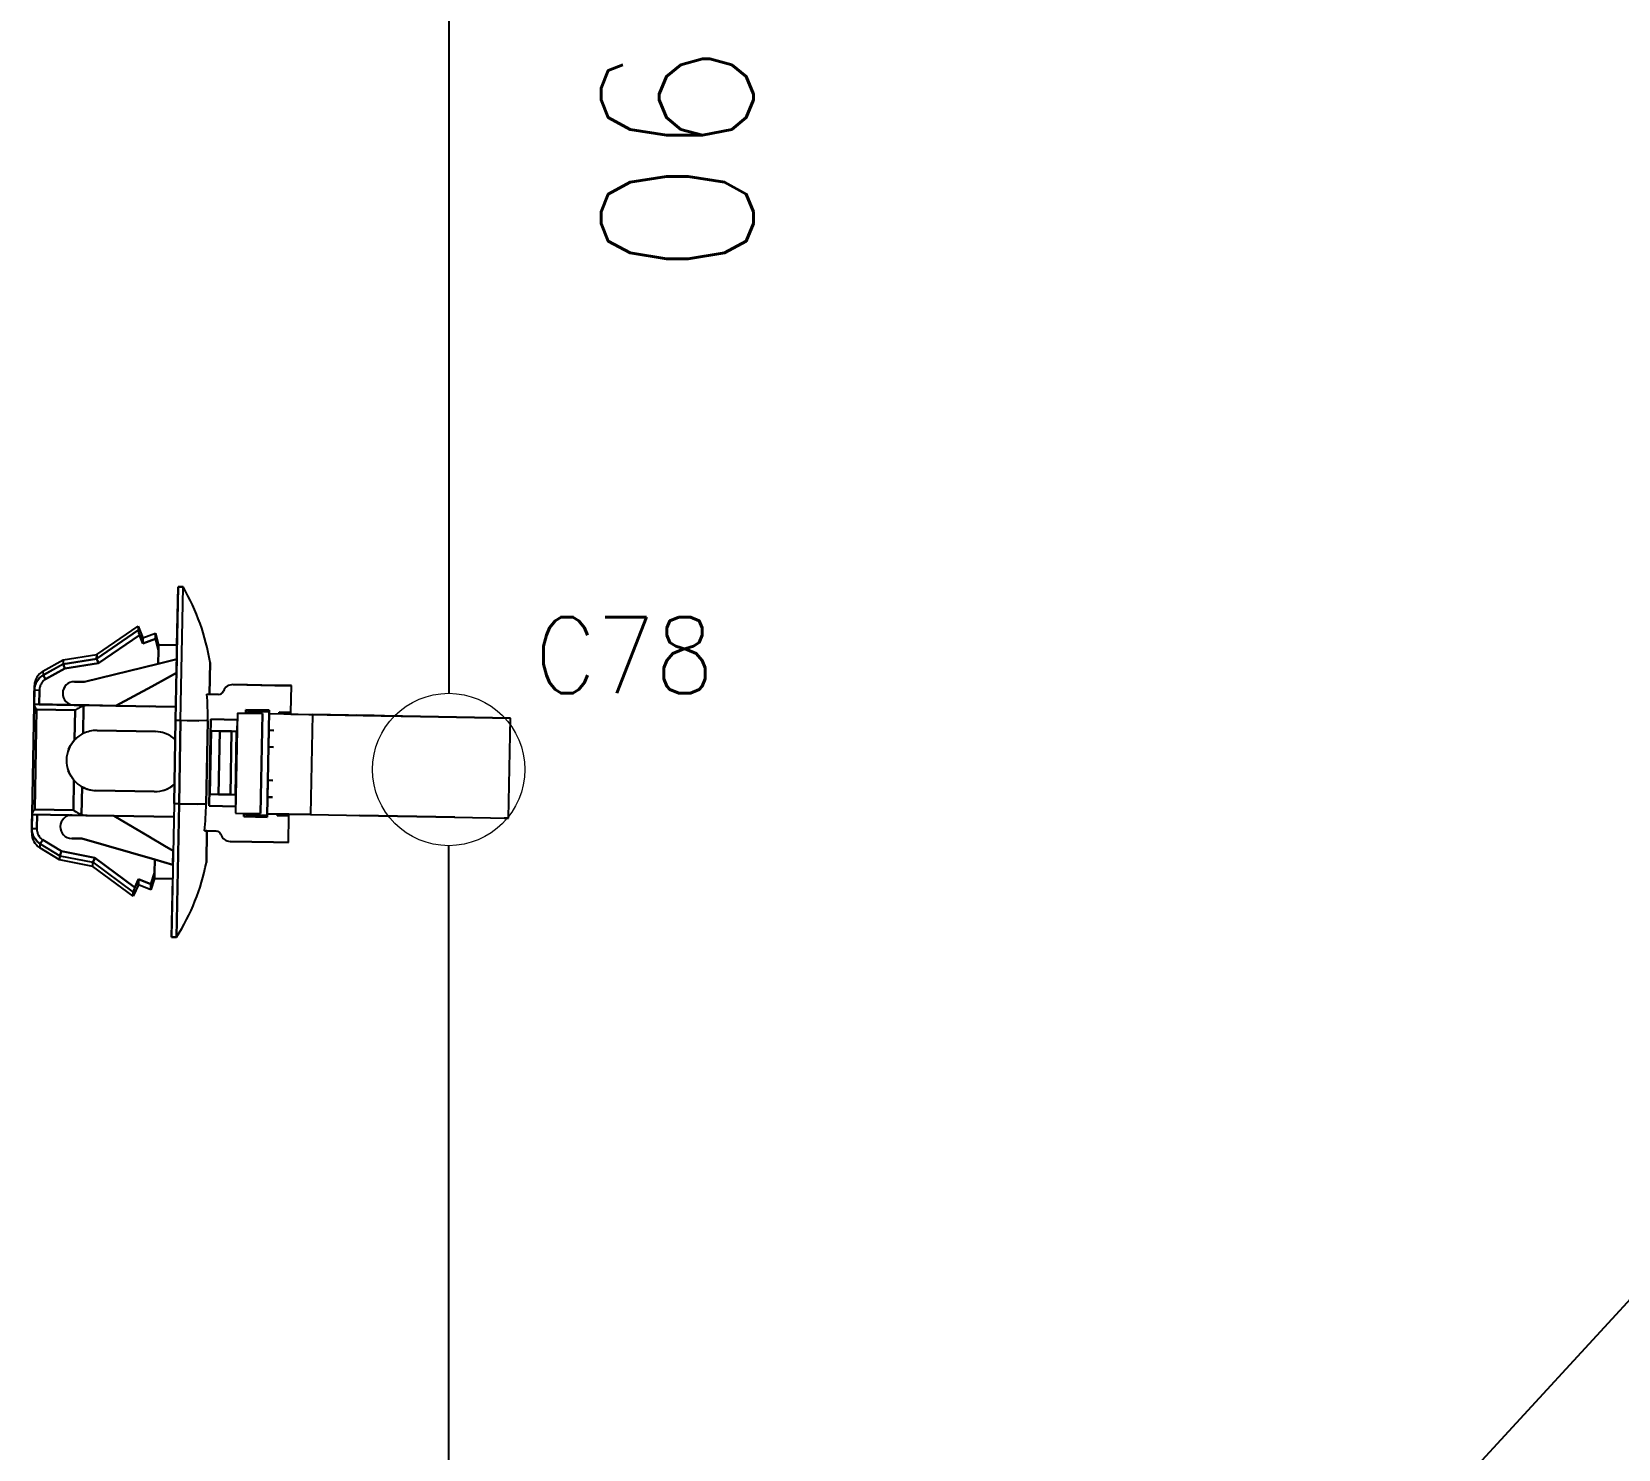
# Model space of a CAD drawing. Header units: inches. Extents: x 47316 to 59086, y 3141 to 11743.
# Drawn here: x 52921.2 to 52973.3, y 5862.2 to 5908.7 of the extents above; entities that cross this region are included whole.
import ezdxf

# ---------------------------------------------------------------- set-up
doc = ezdxf.new("R2010")
doc.units = ezdxf.units.IN
doc.header["$MEASUREMENT"] = 0
doc.styles.get("Standard").update_dxf_attribs({"font": ''})
doc.styles.get('Standard').set_extended_font_data('SimSun')
doc.linetypes.add('_VH_OTCON', pattern='A,0.0001,[7,VeSys.shx,S=0.1,R=0,X=0,Y=0],-0.4,[7,VeSys.shx,S=0.1,R=0,X=0,Y=0],-0.4,["X",Standard,S=1,R=0,X=-0.5,Y=-0.5],-0.0001,[7,VeSys.shx,S=0.1,R=0,X=0,Y=0],-0.4', length=1.2002)

msp = doc.modelspace()

# ---------------------------------------------------------------- linework, layer by layer
at = {"color": 0, "linetype": '_VH_OTCON', "ltscale": 5}
for p, q in [((52934.929, 5922.529), (52934.929, 5887.029)), ((52934.929, 5827.529), (52934.929, 5882.029)), ((52936.622, 5826.868), (52978.896, 5872.809))]:
    msp.add_line(p, q, dxfattribs=at)
at = {"color": 7, "ltscale": 0.2}
for p, q in [((52925.97, 5886.144), (52926.05, 5890.522)), ((52926.05, 5890.522), (52925.97, 5886.144)), ((52926.134, 5886.141), (52926.214, 5890.519)), ((52926.134, 5886.141), (52926.214, 5890.519)), ((52925.919, 5883.408), (52925.839, 5879.031)), ((52925.919, 5883.408), (52925.839, 5879.031)), ((52926.003, 5879.028), (52926.084, 5883.405)), ((52926.084, 5883.405), (52926.003, 5879.028))]:
    msp.add_line(p, q, dxfattribs=at)
at = {"color": 7, "ltscale": 0.087396}
for p, q in [((52926.05, 5890.522), (52926.015, 5888.609)), ((52925.839, 5879.031), (52925.874, 5880.944)), ((52925.839, 5879.031), (52925.874, 5880.944))]:
    msp.add_line(p, q, dxfattribs=at)
at = {"color": 7, "ltscale": 0.0875}
for p, q in [((52926.015, 5888.607), (52926.05, 5890.522)), ((52923.391, 5885.808), (52925.306, 5885.773)), ((52925.306, 5885.773), (52923.391, 5885.808)), ((52925.27, 5883.803), (52923.355, 5883.838)), ((52923.355, 5883.838), (52925.27, 5883.803)), ((52923.355, 5883.838), (52925.27, 5883.803))]:
    msp.add_line(p, q, dxfattribs=at)
at = {"color": 7, "ltscale": 0.0075}
for p, q in [((52926.214, 5890.519), (52926.05, 5890.522)), ((52926.05, 5890.522), (52926.214, 5890.519)), ((52921.499, 5887.123), (52921.335, 5887.126)), ((52921.499, 5887.123), (52921.335, 5887.126)), ((52921.327, 5886.667), (52921.491, 5886.664)), ((52926.134, 5886.141), (52925.97, 5886.144)), ((52925.97, 5886.144), (52926.134, 5886.141)), ((52929.029, 5885.814), (52929.193, 5885.811)), ((52929.193, 5885.811), (52929.029, 5885.814)), ((52929.183, 5885.264), (52929.019, 5885.267)), ((52929.019, 5885.267), (52929.183, 5885.264)), ((52928.999, 5884.173), (52929.163, 5884.17)), ((52929.163, 5884.17), (52928.999, 5884.173)), ((52929.153, 5883.623), (52928.989, 5883.626)), ((52928.989, 5883.626), (52929.153, 5883.623)), ((52925.919, 5883.408), (52926.084, 5883.405)), ((52926.084, 5883.405), (52925.919, 5883.408)), ((52921.252, 5882.597), (52921.416, 5882.594)), ((52921.252, 5882.597), (52921.416, 5882.594)), ((52926.003, 5879.028), (52925.839, 5879.031)), ((52925.839, 5879.031), (52926.003, 5879.028))]:
    msp.add_line(p, q, dxfattribs=at)
at = {"color": 7, "ltscale": 0.075271}
for p, q in [((52923.382, 5888.299), (52924.74, 5889.232)), ((52924.737, 5889.097), (52923.379, 5888.164)), ((52923.379, 5888.164), (52924.737, 5889.097)), ((52923.257, 5881.485), (52924.58, 5880.503)), ((52924.577, 5880.368), (52923.254, 5881.35))]:
    msp.add_line(p, q, dxfattribs=at)
at = {"color": 7, "ltscale": 0.005222}
msp.add_line((52924.74, 5889.211), (52924.737, 5889.097), dxfattribs=at)
at = {"color": 7, "ltscale": 0.005249}
msp.add_line((52924.74, 5889.211), (52924.738, 5889.096), dxfattribs=at)
at = {"color": 7, "ltscale": 4.3e-05}
msp.add_line((52924.74, 5889.232), (52924.74, 5889.231), dxfattribs=at)
at = {"color": 7, "ltscale": 4.9e-05}
msp.add_line((52924.74, 5889.232), (52924.74, 5889.231), dxfattribs=at)
at = {"color": 7, "ltscale": 0.019}
msp.add_line((52924.74, 5889.232), (52924.897, 5888.846), dxfattribs=at)
at = {"color": 7, "ltscale": 0.000903}
msp.add_line((52924.74, 5889.231), (52924.74, 5889.211), dxfattribs=at)
at = {"color": 7, "ltscale": 0.000916}
msp.add_line((52924.74, 5889.231), (52924.74, 5889.211), dxfattribs=at)
at = {"color": 7, "ltscale": 0.074459}
for p, q in [((52924.781, 5888.937), (52923.438, 5888.014)), ((52923.438, 5888.014), (52924.781, 5888.937)), ((52924.63, 5880.661), (52923.321, 5881.632)), ((52923.321, 5881.632), (52924.63, 5880.661))]:
    msp.add_line(p, q, dxfattribs=at)
at = {"color": 7, "ltscale": 0.013619}
for p, q in [((52924.894, 5888.661), (52924.781, 5888.937)), ((52924.781, 5888.937), (52924.894, 5888.661)), ((52924.752, 5880.932), (52924.63, 5880.661)), ((52924.63, 5880.661), (52924.752, 5880.932))]:
    msp.add_line(p, q, dxfattribs=at)
at = {"color": 7, "ltscale": 0.020195}
for p, q in [((52925.307, 5888.818), (52924.894, 5888.661)), ((52924.894, 5888.661), (52925.307, 5888.818)), ((52924.897, 5888.846), (52925.311, 5889.002)), ((52925.159, 5880.761), (52924.752, 5880.932)), ((52924.752, 5880.932), (52925.159, 5880.761)), ((52925.156, 5880.576), (52924.749, 5880.748))]:
    msp.add_line(p, q, dxfattribs=at)
at = {"color": 7, "ltscale": 0.004715}
msp.add_line((52924.894, 5888.661), (52924.895, 5888.764), dxfattribs=at)
at = {"color": 7, "ltscale": 0.004687}
msp.add_line((52924.896, 5888.764), (52924.894, 5888.661), dxfattribs=at)
at = {"color": 7, "ltscale": 0.002832}
msp.add_line((52924.895, 5888.764), (52924.896, 5888.826), dxfattribs=at)
at = {"color": 7, "ltscale": 0.0009}
msp.add_line((52924.896, 5888.826), (52924.897, 5888.846), dxfattribs=at)
at = {"color": 7, "ltscale": 0.002856}
msp.add_line((52924.897, 5888.839), (52924.896, 5888.776), dxfattribs=at)
at = {"color": 7, "ltscale": 0.002869}
msp.add_line((52924.896, 5888.776), (52924.897, 5888.839), dxfattribs=at)
at = {"color": 7, "ltscale": 0.00282}
for p, q in [((52924.897, 5888.826), (52924.896, 5888.764)), ((52925.157, 5880.658), (52925.156, 5880.596))]:
    msp.add_line(p, q, dxfattribs=at)
at = {"color": 7, "ltscale": 0.000912}
for p, q in [((52924.897, 5888.846), (52924.897, 5888.826)), ((52925.156, 5880.596), (52925.156, 5880.576))]:
    msp.add_line(p, q, dxfattribs=at)
at = {"color": 7, "ltscale": 0.008429}
for p, q in [((52925.307, 5888.818), (52925.311, 5889.002)), ((52924.752, 5880.932), (52924.749, 5880.748))]:
    msp.add_line(p, q, dxfattribs=at)
at = {"color": 7, "ltscale": 0.008438}
msp.add_line((52925.311, 5889.002), (52925.307, 5888.818), dxfattribs=at)
at = {"color": 7, "ltscale": 0.018199}
for p, q in [((52925.41, 5888.433), (52925.307, 5888.818)), ((52925.307, 5888.818), (52925.41, 5888.433)), ((52925.276, 5881.142), (52925.159, 5880.761)), ((52925.159, 5880.761), (52925.276, 5881.142))]:
    msp.add_line(p, q, dxfattribs=at)
at = {"color": 7, "ltscale": 0.002185}
msp.add_line((52925.309, 5888.912), (52925.31, 5888.96), dxfattribs=at)
at = {"color": 7, "ltscale": 0.018183}
msp.add_line((52925.311, 5889.002), (52925.413, 5888.618), dxfattribs=at)
at = {"color": 7, "ltscale": 0.034946}
for p, q in [((52921.617, 5887.752), (52922.284, 5888.127)), ((52922.163, 5881.562), (52921.511, 5881.962))]:
    msp.add_line(p, q, dxfattribs=at)
at = {"color": 7, "ltscale": 0.006223}
for p, q in [((52922.284, 5888.127), (52922.281, 5887.991)), ((52922.284, 5888.127), (52922.281, 5887.991)), ((52922.163, 5881.562), (52922.166, 5881.698))]:
    msp.add_line(p, q, dxfattribs=at)
at = {"color": 7, "ltscale": 0.050773}
for p, q in [((52923.38, 5888.16), (52922.282, 5887.988)), ((52922.282, 5887.988), (52923.38, 5888.16)), ((52922.166, 5881.701), (52923.258, 5881.489))]:
    msp.add_line(p, q, dxfattribs=at)
at = {"color": 7, "ltscale": 0.05076}
for p, q in [((52922.284, 5888.127), (52923.382, 5888.299)), ((52923.254, 5881.35), (52922.163, 5881.562))]:
    msp.add_line(p, q, dxfattribs=at)
at = {"color": 7, "ltscale": 0.006168}
for p, q in [((52923.379, 5888.164), (52923.382, 5888.299)), ((52923.382, 5888.299), (52923.379, 5888.164))]:
    msp.add_line(p, q, dxfattribs=at)
at = {"color": 7, "ltscale": 0.002621}
for p, q in [((52923.38, 5888.16), (52923.401, 5888.107)), ((52923.401, 5888.107), (52923.38, 5888.16)), ((52923.281, 5881.541), (52923.258, 5881.489)), ((52923.258, 5881.489), (52923.281, 5881.541))]:
    msp.add_line(p, q, dxfattribs=at)
at = {"color": 7, "ltscale": 0.019785}
for p, q in [((52925.402, 5888), (52925.41, 5888.433)), ((52925.41, 5888.433), (52925.402, 5888)), ((52925.284, 5881.575), (52925.276, 5881.142)), ((52925.276, 5881.142), (52925.284, 5881.575))]:
    msp.add_line(p, q, dxfattribs=at)
at = {"color": 7, "ltscale": 0.028456}
for p, q in [((52925.402, 5888), (52926.006, 5888.149)), ((52926.006, 5888.149), (52925.402, 5888)), ((52925.284, 5881.575), (52925.883, 5881.403)), ((52925.883, 5881.403), (52925.284, 5881.575))]:
    msp.add_line(p, q, dxfattribs=at)
at = {"color": 7, "ltscale": 0.006641}
msp.add_line((52925.413, 5888.618), (52925.41, 5888.472), dxfattribs=at)
at = {"color": 7, "ltscale": 0.006299}
msp.add_line((52925.41, 5888.433), (52925.412, 5888.571), dxfattribs=at)
at = {"color": 7, "ltscale": 0.006305}
msp.add_line((52925.412, 5888.571), (52925.41, 5888.433), dxfattribs=at)
at = {"color": 7, "ltscale": 0.00329}
msp.add_line((52925.41, 5888.458), (52925.411, 5888.53), dxfattribs=at)
at = {"color": 7, "ltscale": 0.003674}
for p, q in [((52925.411, 5888.53), (52925.413, 5888.61)), ((52925.273, 5880.964), (52925.274, 5881.045))]:
    msp.add_line(p, q, dxfattribs=at)
at = {"color": 7, "ltscale": 0.002142}
msp.add_line((52925.412, 5888.571), (52925.413, 5888.618), dxfattribs=at)
at = {"color": 7, "ltscale": 0.002136}
msp.add_line((52925.413, 5888.618), (52925.412, 5888.571), dxfattribs=at)
at = {"color": 7, "ltscale": 0.001825}
msp.add_line((52925.413, 5888.61), (52925.412, 5888.571), dxfattribs=at)
at = {"color": 7, "ltscale": 0.000342}
for p, q in [((52925.413, 5888.61), (52925.413, 5888.618)), ((52925.272, 5880.957), (52925.273, 5880.964))]:
    msp.add_line(p, q, dxfattribs=at)
at = {"color": 7, "ltscale": 0.027499}
for p, q in [((52925.413, 5888.618), (52926.015, 5888.607)), ((52926.015, 5888.607), (52925.413, 5888.618)), ((52925.272, 5880.957), (52925.874, 5880.946)), ((52925.874, 5880.946), (52925.272, 5880.957))]:
    msp.add_line(p, q, dxfattribs=at)
at = {"color": 7, "ltscale": 0.00033}
for p, q in [((52925.413, 5888.618), (52925.413, 5888.61)), ((52925.272, 5880.964), (52925.272, 5880.957)), ((52924.749, 5880.748), (52924.749, 5880.755))]:
    msp.add_line(p, q, dxfattribs=at)
at = {"color": 7, "ltscale": 0.020602}
for p, q in [((52926.006, 5888.149), (52925.998, 5887.698)), ((52925.883, 5881.403), (52925.891, 5881.854)), ((52925.883, 5881.403), (52925.891, 5881.854))]:
    msp.add_line(p, q, dxfattribs=at)
at = {"color": 7, "ltscale": 0.020749}
msp.add_line((52925.998, 5887.695), (52926.006, 5888.149), dxfattribs=at)
at = {"color": 7, "ltscale": 0.005864}
msp.add_line((52921.616, 5887.751), (52921.629, 5887.623), dxfattribs=at)
at = {"color": 7, "ltscale": 0.005865}
for p, q in [((52921.617, 5887.751), (52921.629, 5887.623)), ((52921.528, 5882.089), (52921.51, 5881.962))]:
    msp.add_line(p, q, dxfattribs=at)
at = {"color": 7, "ltscale": 0.034208}
for p, q in [((52921.629, 5887.623), (52922.281, 5887.991)), ((52921.528, 5882.089), (52922.166, 5881.698))]:
    msp.add_line(p, q, dxfattribs=at)
at = {"color": 7, "ltscale": 0.034163}
for p, q in [((52922.282, 5887.988), (52921.629, 5887.623)), ((52921.528, 5882.089), (52922.166, 5881.701))]:
    msp.add_line(p, q, dxfattribs=at)
at = {"color": 7, "ltscale": 0.007092}
for p, q in [((52921.705, 5887.488), (52921.629, 5887.623)), ((52921.629, 5887.623), (52921.705, 5887.488)), ((52921.528, 5882.089), (52921.609, 5882.222)), ((52921.609, 5882.222), (52921.528, 5882.089))]:
    msp.add_line(p, q, dxfattribs=at)
at = {"color": 7, "ltscale": 0.0329}
for p, q in [((52922.333, 5887.842), (52921.705, 5887.488)), ((52921.705, 5887.488), (52922.333, 5887.842)), ((52922.223, 5881.845), (52921.609, 5882.222)), ((52921.609, 5882.222), (52922.223, 5881.845))]:
    msp.add_line(p, q, dxfattribs=at)
at = {"color": 7, "ltscale": 0.000128}
for p, q in [((52922.281, 5887.988), (52922.281, 5887.991)), ((52922.166, 5881.698), (52922.166, 5881.701)), ((52922.166, 5881.701), (52922.166, 5881.698))]:
    msp.add_line(p, q, dxfattribs=at)
at = {"color": 7, "ltscale": 0.002806}
for p, q in [((52922.282, 5887.988), (52922.302, 5887.93)), ((52922.189, 5881.758), (52922.166, 5881.701))]:
    msp.add_line(p, q, dxfattribs=at)
at = {"color": 7, "ltscale": 0.00266}
for p, q in [((52922.301, 5887.933), (52922.282, 5887.988)), ((52922.166, 5881.701), (52922.187, 5881.755))]:
    msp.add_line(p, q, dxfattribs=at)
at = {"color": 7, "ltscale": 0.004276}
for p, q in [((52922.302, 5887.93), (52922.333, 5887.842)), ((52922.333, 5887.842), (52922.302, 5887.93)), ((52922.188, 5881.758), (52922.223, 5881.845)), ((52922.223, 5881.845), (52922.189, 5881.758))]:
    msp.add_line(p, q, dxfattribs=at)
at = {"color": 7, "ltscale": 0.051095}
for p, q in [((52923.438, 5888.014), (52922.333, 5887.842)), ((52922.333, 5887.842), (52923.438, 5888.014)), ((52923.321, 5881.632), (52922.223, 5881.845)), ((52922.223, 5881.845), (52923.321, 5881.632))]:
    msp.add_line(p, q, dxfattribs=at)
at = {"color": 7, "ltscale": 0.11383}
for p, q in [((52922.982, 5887.403), (52925.402, 5888)), ((52925.402, 5888), (52922.982, 5887.403)), ((52922.888, 5882.26), (52925.284, 5881.575)), ((52925.284, 5881.575), (52922.888, 5882.26))]:
    msp.add_line(p, q, dxfattribs=at)
at = {"color": 7, "ltscale": 0.000205}
for p, q in [((52923.401, 5888.107), (52923.403, 5888.102)), ((52923.403, 5888.102), (52923.401, 5888.107)), ((52923.283, 5881.546), (52923.281, 5881.541)), ((52923.281, 5881.541), (52923.283, 5881.546))]:
    msp.add_line(p, q, dxfattribs=at)
at = {"color": 7, "ltscale": 0.004321}
for p, q in [((52923.403, 5888.102), (52923.438, 5888.014)), ((52923.438, 5888.014), (52923.403, 5888.102)), ((52923.321, 5881.632), (52923.283, 5881.546)), ((52923.283, 5881.546), (52923.321, 5881.632))]:
    msp.add_line(p, q, dxfattribs=at)
at = {"color": 7, "ltscale": 0.015289}
msp.add_line((52925.705, 5887.536), (52925.999, 5887.695), dxfattribs=at)
at = {"color": 7, "ltscale": 0.015242}
for p, q in [((52925.998, 5887.695), (52925.705, 5887.536)), ((52925.604, 5882.027), (52925.891, 5881.858))]:
    msp.add_line(p, q, dxfattribs=at)
at = {"color": 7, "ltscale": 0.047501}
for p, q in [((52927.099, 5888.039), (52927.08, 5887)), ((52927.08, 5887), (52927.099, 5888.039)), ((52926.998, 5882.513), (52926.979, 5881.473)), ((52926.979, 5881.473), (52926.998, 5882.513))]:
    msp.add_line(p, q, dxfattribs=at)
at = {"color": 7, "ltscale": 0.020941}
for p, q in [((52921.327, 5886.667), (52921.335, 5887.126)), ((52921.335, 5887.126), (52921.327, 5886.667)), ((52921.499, 5887.123), (52921.491, 5886.664)), ((52921.491, 5886.664), (52921.499, 5887.123)), ((52921.252, 5882.597), (52921.26, 5883.056)), ((52921.26, 5883.056), (52921.252, 5882.597)), ((52921.416, 5882.594), (52921.424, 5883.053)), ((52921.424, 5883.053), (52921.416, 5882.594))]:
    msp.add_line(p, q, dxfattribs=at)
at = {"color": 7, "ltscale": 0.015717}
msp.add_line((52921.338, 5887.284), (52921.332, 5886.94), dxfattribs=at)
at = {"color": 7, "ltscale": 0.015729}
msp.add_line((52921.332, 5886.94), (52921.338, 5887.284), dxfattribs=at)
at = {"color": 7, "ltscale": 0.014999}
for p, q in [((52922.654, 5887.409), (52922.982, 5887.403)), ((52922.982, 5887.403), (52922.654, 5887.409)), ((52922.56, 5882.266), (52922.888, 5882.26)), ((52922.56, 5882.266), (52922.888, 5882.26)), ((52922.888, 5882.26), (52922.56, 5882.266))]:
    msp.add_line(p, q, dxfattribs=at)
at = {"color": 7, "ltscale": 0.065039}
msp.add_line((52924.008, 5886.618), (52925.26, 5887.296), dxfattribs=at)
at = {"color": 7, "ltscale": 0.06116}
msp.add_line((52924.008, 5886.618), (52925.185, 5887.255), dxfattribs=at)
at = {"color": 7, "ltscale": 0.061156}
for p, q in [((52925.185, 5887.255), (52924.008, 5886.618)), ((52923.942, 5883.007), (52925.095, 5882.327))]:
    msp.add_line(p, q, dxfattribs=at)
at = {"color": 7, "ltscale": 0.02697}
msp.add_line((52925.185, 5887.255), (52925.705, 5887.536), dxfattribs=at)
at = {"color": 7, "ltscale": 0.026985}
for p, q in [((52925.705, 5887.536), (52925.185, 5887.255)), ((52925.095, 5882.327), (52925.604, 5882.027))]:
    msp.add_line(p, q, dxfattribs=at)
at = {"color": 7, "ltscale": 0.0625}
msp.add_line((52927.852, 5887.314), (52929.22, 5887.289), dxfattribs=at)
at = {"color": 7, "ltscale": 0.064999}
for p, q in [((52929.275, 5887.288), (52927.852, 5887.314)), ((52929.275, 5887.288), (52927.852, 5887.314)), ((52929.181, 5882.144), (52927.758, 5882.17)), ((52927.758, 5882.17), (52929.181, 5882.144))]:
    msp.add_line(p, q, dxfattribs=at)
at = {"color": 7, "ltscale": 0.025}
for p, q in [((52929.22, 5887.289), (52929.767, 5887.279)), ((52929.019, 5885.267), (52929.029, 5885.814)), ((52929.027, 5885.267), (52929.037, 5885.814)), ((52929.027, 5885.267), (52929.037, 5885.814)), ((52928.997, 5883.625), (52929.007, 5884.173)), ((52928.997, 5883.625), (52929.007, 5884.173))]:
    msp.add_line(p, q, dxfattribs=at)
at = {"color": 7, "ltscale": 0.022501}
for p, q in [((52929.767, 5887.279), (52929.275, 5887.288)), ((52929.767, 5887.279), (52929.275, 5887.288)), ((52929.673, 5882.135), (52929.181, 5882.144)), ((52929.181, 5882.144), (52929.673, 5882.135))]:
    msp.add_line(p, q, dxfattribs=at)
at = {"color": 7, "ltscale": 0.039999}
for p, q in [((52929.751, 5886.403), (52929.767, 5887.279)), ((52929.751, 5886.403), (52929.767, 5887.279)), ((52929.673, 5882.135), (52929.689, 5883.011)), ((52929.673, 5882.135), (52929.689, 5883.011))]:
    msp.add_line(p, q, dxfattribs=at)
at = {"color": 7, "ltscale": 0.163214}
msp.add_line((52921.261, 5883.075), (52921.326, 5886.648), dxfattribs=at)
at = {"color": 7, "ltscale": 0.163013}
msp.add_line((52921.326, 5886.646), (52921.261, 5883.078), dxfattribs=at)
at = {"color": 7, "ltscale": 0.000995}
for p, q in [((52921.326, 5886.646), (52921.327, 5886.667)), ((52921.327, 5886.667), (52921.326, 5886.646)), ((52921.26, 5883.056), (52921.261, 5883.078)), ((52921.261, 5883.078), (52921.26, 5883.056))]:
    msp.add_line(p, q, dxfattribs=at)
at = {"color": 7, "ltscale": 0.012512}
for p, q in [((52921.327, 5886.666), (52921.332, 5886.94)), ((52921.255, 5882.783), (52921.26, 5883.057))]:
    msp.add_line(p, q, dxfattribs=at)
at = {"color": 7, "ltscale": 0.082565}
for p, q in [((52921.327, 5886.667), (52923.134, 5886.634)), ((52923.134, 5886.634), (52921.327, 5886.667)), ((52923.067, 5883.023), (52921.26, 5883.056)), ((52921.26, 5883.056), (52923.067, 5883.023))]:
    msp.add_line(p, q, dxfattribs=at)
at = {"color": 7, "ltscale": 0.052501}
msp.add_line((52921.491, 5886.664), (52922.64, 5886.643), dxfattribs=at)
at = {"color": 7, "ltscale": 0.005516}
msp.add_line((52922.64, 5886.643), (52922.76, 5886.641), dxfattribs=at)
at = {"color": 7, "ltscale": 0.008279}
msp.add_line((52922.76, 5886.641), (52922.942, 5886.638), dxfattribs=at)
at = {"color": 7, "ltscale": 0.002634}
for p, q in [((52922.949, 5886.61), (52922.895, 5886.59)), ((52922.831, 5883.075), (52922.884, 5883.054))]:
    msp.add_line(p, q, dxfattribs=at)
at = {"color": 7, "ltscale": 0.002635}
for p, q in [((52922.895, 5886.59), (52922.949, 5886.61)), ((52922.884, 5883.054), (52922.83, 5883.075))]:
    msp.add_line(p, q, dxfattribs=at)
at = {"color": 7, "ltscale": 0.041339}
for p, q in [((52922.949, 5886.61), (52922.933, 5885.705)), ((52922.933, 5885.705), (52922.949, 5886.61)), ((52922.901, 5883.959), (52922.884, 5883.054)), ((52922.884, 5883.054), (52922.901, 5883.959))]:
    msp.add_line(p, q, dxfattribs=at)
at = {"color": 7, "ltscale": 0.048712}
msp.add_line((52922.942, 5886.638), (52924.008, 5886.618), dxfattribs=at)
at = {"color": 7, "ltscale": 0.039936}
for p, q in [((52924.008, 5886.618), (52923.134, 5886.634)), ((52923.134, 5886.634), (52924.008, 5886.618)), ((52923.067, 5883.023), (52923.942, 5883.007)), ((52923.942, 5883.007), (52923.067, 5883.023))]:
    msp.add_line(p, q, dxfattribs=at)
at = {"color": 7, "ltscale": 0.089999}
for p, q in [((52925.978, 5886.582), (52924.008, 5886.618)), ((52924.008, 5886.618), (52925.978, 5886.582)), ((52923.942, 5883.007), (52925.911, 5882.97)), ((52925.911, 5882.97), (52923.942, 5883.007))]:
    msp.add_line(p, q, dxfattribs=at)
at = {"color": 7, "ltscale": 0.040697}
msp.add_line((52924.211, 5886.614), (52925.102, 5886.598), dxfattribs=at)
at = {"color": 7, "ltscale": 0.040701}
msp.add_line((52925.102, 5886.598), (52924.211, 5886.614), dxfattribs=at)
at = {"color": 7, "ltscale": 0.017471}
for p, q in [((52926.999, 5887.001), (52927.382, 5886.994)), ((52926.917, 5882.514), (52927.3, 5882.507))]:
    msp.add_line(p, q, dxfattribs=at)
at = {"color": 7, "ltscale": 0.00369}
for p, q in [((52926.999, 5887.001), (52927.08, 5887)), ((52926.998, 5882.513), (52926.917, 5882.514))]:
    msp.add_line(p, q, dxfattribs=at)
at = {"color": 7, "ltscale": 0.017476}
for p, q in [((52927.382, 5886.994), (52926.999, 5887.001)), ((52927.3, 5882.507), (52926.917, 5882.514))]:
    msp.add_line(p, q, dxfattribs=at)
at = {"color": 7, "ltscale": 0.013786}
msp.add_line((52927.08, 5887), (52927.382, 5886.994), dxfattribs=at)
at = {"color": 7, "ltscale": 0.15}
for p, q in [((52921.346, 5883.218), (52921.406, 5886.502)), ((52921.406, 5886.502), (52921.346, 5883.218)), ((52927.999, 5886.381), (52927.939, 5883.098)), ((52927.999, 5886.381), (52927.939, 5883.098)), ((52928.76, 5883.082), (52928.82, 5886.366)), ((52928.82, 5886.366), (52928.76, 5883.082)), ((52930.456, 5886.336), (52930.396, 5883.052)), ((52930.456, 5886.336), (52930.396, 5883.052)), ((52936.895, 5882.933), (52936.955, 5886.216))]:
    msp.add_line(p, q, dxfattribs=at)
at = {"color": 7, "ltscale": 0.057954}
for p, q in [((52922.674, 5886.478), (52921.406, 5886.502)), ((52921.406, 5886.502), (52922.674, 5886.478)), ((52921.346, 5883.218), (52922.614, 5883.195)), ((52922.614, 5883.195), (52921.346, 5883.218))]:
    msp.add_line(p, q, dxfattribs=at)
at = {"color": 7, "ltscale": 0.044711}
for p, q in [((52922.656, 5885.5), (52922.674, 5886.478)), ((52922.674, 5886.478), (52922.656, 5885.5)), ((52922.614, 5883.195), (52922.632, 5884.174)), ((52922.632, 5884.174), (52922.614, 5883.195))]:
    msp.add_line(p, q, dxfattribs=at)
at = {"color": 7, "ltscale": 0.125}
for p, q in [((52925.919, 5883.408), (52925.97, 5886.144)), ((52925.97, 5886.144), (52925.919, 5883.408)), ((52926.084, 5883.405), (52926.134, 5886.141)), ((52926.134, 5886.141), (52926.084, 5883.405)), ((52926.972, 5883.389), (52927.022, 5886.125)), ((52927.022, 5886.125), (52926.972, 5883.389))]:
    msp.add_line(p, q, dxfattribs=at)
at = {"color": 7, "ltscale": 0.035001}
for p, q in [((52925.97, 5886.144), (52926.736, 5886.13)), ((52925.97, 5886.144), (52926.736, 5886.13)), ((52929.041, 5886.471), (52928.275, 5886.485)), ((52928.275, 5886.485), (52929.041, 5886.471)), ((52928.211, 5882.983), (52928.977, 5882.969)), ((52928.211, 5882.983), (52928.977, 5882.969)), ((52928.977, 5882.969), (52928.211, 5882.983))]:
    msp.add_line(p, q, dxfattribs=at)
at = {"color": 7, "ltscale": 0.040567}
for p, q in [((52927.022, 5886.125), (52926.134, 5886.141)), ((52926.972, 5883.389), (52926.084, 5883.405))]:
    msp.add_line(p, q, dxfattribs=at)
at = {"color": 7, "ltscale": 0.040569}
for p, q in [((52927.022, 5886.125), (52926.134, 5886.141)), ((52926.084, 5883.405), (52926.972, 5883.389))]:
    msp.add_line(p, q, dxfattribs=at)
at = {"color": 7, "ltscale": 0.129999}
for p, q in [((52927.12, 5886.178), (52927.068, 5883.332)), ((52927.068, 5883.332), (52927.12, 5886.178))]:
    msp.add_line(p, q, dxfattribs=at)
at = {"color": 7, "ltscale": 0.040002}
for p, q in [((52927.995, 5886.162), (52927.12, 5886.178)), ((52927.12, 5886.178), (52927.995, 5886.162)), ((52927.068, 5883.332), (52927.943, 5883.316)), ((52927.068, 5883.332), (52927.943, 5883.316)), ((52927.943, 5883.316), (52927.068, 5883.332))]:
    msp.add_line(p, q, dxfattribs=at)
at = {"color": 7, "ltscale": 0.017502}
for p, q in [((52927.988, 5885.779), (52927.995, 5886.162)), ((52927.943, 5883.316), (52927.95, 5883.699))]:
    msp.add_line(p, q, dxfattribs=at)
at = {"color": 7, "ltscale": 0.0375}
for p, q in [((52928.82, 5886.366), (52927.999, 5886.381)), ((52927.999, 5886.381), (52928.82, 5886.366)), ((52927.939, 5883.098), (52928.76, 5883.082)), ((52927.939, 5883.098), (52928.76, 5883.082))]:
    msp.add_line(p, q, dxfattribs=at)
at = {"color": 7, "ltscale": 0.004999}
for p, q in [((52928.275, 5886.485), (52928.273, 5886.376)), ((52928.273, 5886.376), (52928.275, 5886.485)), ((52928.213, 5883.092), (52928.211, 5882.983)), ((52928.211, 5882.983), (52928.213, 5883.092))]:
    msp.add_line(p, q, dxfattribs=at)
at = {"color": 7, "ltscale": 0.002502}
msp.add_line((52928.273, 5886.376), (52928.328, 5886.375), dxfattribs=at)
at = {"color": 7, "ltscale": 0.002499}
for p, q in [((52928.329, 5886.429), (52928.328, 5886.375)), ((52928.328, 5886.375), (52928.329, 5886.429)), ((52928.329, 5886.429), (52928.328, 5886.375)), ((52929.041, 5886.471), (52929.04, 5886.416)), ((52929.041, 5886.471), (52929.04, 5886.416)), ((52929.368, 5886.41), (52929.367, 5886.356)), ((52929.367, 5886.356), (52929.368, 5886.41)), ((52929.75, 5886.349), (52929.751, 5886.403)), ((52928.267, 5883.091), (52928.266, 5883.037)), ((52928.266, 5883.037), (52928.267, 5883.091)), ((52928.267, 5883.091), (52928.266, 5883.037)), ((52928.977, 5882.969), (52928.978, 5883.024)), ((52928.978, 5883.024), (52928.977, 5882.969)), ((52928.978, 5883.024), (52928.977, 5882.969)), ((52929.307, 5883.072), (52929.306, 5883.018)), ((52929.306, 5883.018), (52929.307, 5883.072)), ((52929.689, 5883.011), (52929.69, 5883.065))]:
    msp.add_line(p, q, dxfattribs=at)
at = {"color": 7, "ltscale": 0.032501}
for p, q in [((52929.04, 5886.416), (52928.329, 5886.429)), ((52929.04, 5886.416), (52928.329, 5886.429)), ((52928.978, 5883.024), (52928.266, 5883.037)), ((52928.266, 5883.037), (52928.978, 5883.024))]:
    msp.add_line(p, q, dxfattribs=at)
at = {"color": 7, "ltscale": 0.010562}
msp.add_line((52928.329, 5886.429), (52928.56, 5886.425), dxfattribs=at)
at = {"color": 7, "ltscale": 0.021939}
msp.add_line((52929.04, 5886.416), (52928.56, 5886.425), dxfattribs=at)
at = {"color": 7, "ltscale": 0.154999}
for p, q in [((52929.04, 5886.416), (52928.978, 5883.024)), ((52928.978, 5883.024), (52929.04, 5886.416))]:
    msp.add_line(p, q, dxfattribs=at)
at = {"color": 7, "ltscale": 0.000629}
msp.add_line((52929.041, 5886.457), (52929.041, 5886.471), dxfattribs=at)
at = {"color": 7, "ltscale": 0.0644}
for p, q in [((52929.047, 5886.361), (52930.456, 5886.336)), ((52929.047, 5886.361), (52930.456, 5886.336)), ((52930.396, 5883.052), (52928.987, 5883.078)), ((52928.987, 5883.078), (52930.396, 5883.052))]:
    msp.add_line(p, q, dxfattribs=at)
at = {"color": 7, "ltscale": 0.0175}
for p, q in [((52929.751, 5886.403), (52929.368, 5886.41)), ((52929.751, 5886.403), (52929.368, 5886.41)), ((52929.368, 5886.41), (52929.751, 5886.403)), ((52929.689, 5883.011), (52929.306, 5883.018)), ((52929.306, 5883.018), (52929.689, 5883.011))]:
    msp.add_line(p, q, dxfattribs=at)
at = {"color": 7, "ltscale": 0.098454}
msp.add_line((52929.75, 5886.349), (52931.905, 5886.309), dxfattribs=at)
at = {"color": 7, "ltscale": 0.108633}
msp.add_line((52929.75, 5886.349), (52932.128, 5886.305), dxfattribs=at)
at = {"color": 7, "ltscale": 0.057913}
msp.add_line((52929.75, 5886.349), (52931.018, 5886.325), dxfattribs=at)
at = {"color": 7, "ltscale": 2.6e-05}
for p, q in [((52929.751, 5886.403), (52929.751, 5886.403)), ((52929.689, 5883.011), (52929.689, 5883.011))]:
    msp.add_line(p, q, dxfattribs=at)
at = {"color": 7, "ltscale": 0.378897}
msp.add_line((52936.955, 5886.216), (52930.456, 5886.336), dxfattribs=at)
at = {"color": 7, "ltscale": 0.378905}
msp.add_line((52930.456, 5886.336), (52936.955, 5886.216), dxfattribs=at)
at = {"color": 7, "ltscale": 0.076392}
msp.add_line((52930.456, 5886.336), (52932.128, 5886.305), dxfattribs=at)
at = {"color": 7, "ltscale": 0.315749}
msp.add_line((52936.955, 5886.216), (52931.018, 5886.325), dxfattribs=at)
at = {"color": 7, "ltscale": 0.315758}
msp.add_line((52936.955, 5886.216), (52931.018, 5886.325), dxfattribs=at)
at = {"color": 7, "ltscale": 0.026669}
for p, q in [((52932.489, 5886.298), (52931.905, 5886.309)), ((52932.712, 5886.294), (52932.128, 5886.305)), ((52932.128, 5886.305), (52932.712, 5886.294))]:
    msp.add_line(p, q, dxfattribs=at)
at = {"color": 7, "ltscale": 0.215019}
msp.add_line((52932.489, 5886.298), (52936.955, 5886.216), dxfattribs=at)
at = {"color": 7, "ltscale": 0.179182}
msp.add_line((52932.712, 5886.294), (52936.634, 5886.222), dxfattribs=at)
at = {"color": 7, "ltscale": 0.001863}
msp.add_line((52922.684, 5885.528), (52922.656, 5885.499), dxfattribs=at)
at = {"color": 7, "ltscale": 0.095001}
for p, q in [((52927.106, 5883.715), (52927.144, 5885.794)), ((52927.378, 5883.71), (52927.416, 5885.789)), ((52927.416, 5885.789), (52927.378, 5883.71)), ((52927.806, 5885.782), (52927.768, 5883.703)), ((52927.768, 5883.703), (52927.806, 5885.782)), ((52927.969, 5885.779), (52927.931, 5883.7)), ((52927.931, 5883.7), (52927.969, 5885.779))]:
    msp.add_line(p, q, dxfattribs=at)
at = {"color": 7, "ltscale": 0.013841}
for p, q in [((52927.113, 5885.795), (52927.416, 5885.789)), ((52927.378, 5883.71), (52927.075, 5883.715))]:
    msp.add_line(p, q, dxfattribs=at)
at = {"color": 7, "ltscale": 0.014789}
msp.add_line((52927.436, 5885.789), (52927.113, 5885.795), dxfattribs=at)
at = {"color": 7, "ltscale": 0.012407}
for p, q in [((52927.144, 5885.794), (52927.416, 5885.789)), ((52927.106, 5883.715), (52927.378, 5883.71))]:
    msp.add_line(p, q, dxfattribs=at)
at = {"color": 7, "ltscale": 0.017839}
for p, q in [((52927.416, 5885.789), (52927.806, 5885.782)), ((52927.806, 5885.782), (52927.416, 5885.789)), ((52927.378, 5883.71), (52927.768, 5883.703)), ((52927.768, 5883.703), (52927.378, 5883.71))]:
    msp.add_line(p, q, dxfattribs=at)
at = {"color": 7, "ltscale": 0.023952}
msp.add_line((52927.464, 5885.788), (52927.988, 5885.779), dxfattribs=at)
at = {"color": 7, "ltscale": 0.007443}
for p, q in [((52927.806, 5885.782), (52927.969, 5885.779)), ((52927.969, 5885.779), (52927.806, 5885.782)), ((52927.768, 5883.703), (52927.931, 5883.7)), ((52927.931, 5883.7), (52927.768, 5883.703))]:
    msp.add_line(p, q, dxfattribs=at)
at = {"color": 7, "ltscale": 0.00087}
for p, q in [((52927.969, 5885.779), (52927.988, 5885.779)), ((52927.988, 5885.779), (52927.969, 5885.779)), ((52927.931, 5883.7), (52927.95, 5883.699)), ((52927.95, 5883.699), (52927.931, 5883.7))]:
    msp.add_line(p, q, dxfattribs=at)
at = {"color": 7, "ltscale": 0.000505}
msp.add_line((52922.656, 5885.5), (52922.664, 5885.508), dxfattribs=at)
at = {"color": 7, "ltscale": 0.000322}
msp.add_line((52929.019, 5885.267), (52929.026, 5885.267), dxfattribs=at)
at = {"color": 7, "ltscale": 0.000598}
msp.add_line((52922.632, 5884.174), (52922.641, 5884.164), dxfattribs=at)
at = {"color": 7, "ltscale": 0.023056}
msp.add_line((52928.99, 5883.668), (52928.999, 5884.173), dxfattribs=at)
at = {"color": 7, "ltscale": 0.001447}
msp.add_line((52927.106, 5883.715), (52927.075, 5883.715), dxfattribs=at)
at = {"color": 7, "ltscale": 0.000368}
msp.add_line((52928.997, 5883.625), (52928.989, 5883.626), dxfattribs=at)
at = {"color": 7, "ltscale": 0.000399}
msp.add_line((52921.262, 5883.084), (52921.261, 5883.075), dxfattribs=at)
at = {"color": 7, "ltscale": 0.061161}
msp.add_line((52925.095, 5882.327), (52923.942, 5883.007), dxfattribs=at)
at = {"color": 7, "ltscale": 0.064963}
msp.add_line((52925.167, 5882.285), (52923.942, 5883.007), dxfattribs=at)
at = {"color": 7, "ltscale": 0.02751}
msp.add_line((52926.083, 5883.405), (52926.686, 5883.394), dxfattribs=at)
msp.add_line((52926.083, 5883.405), (52926.686, 5883.394), dxfattribs=at)
at = {"color": 7, "ltscale": 0.378893}
msp.add_line((52930.396, 5883.052), (52936.895, 5882.933), dxfattribs=at)
at = {"color": 7, "ltscale": 0.37888}
msp.add_line((52930.396, 5883.052), (52936.895, 5882.933), dxfattribs=at)
at = {"color": 7, "ltscale": 0.142593}
msp.add_line((52932.007, 5883.023), (52935.128, 5882.966), dxfattribs=at)
at = {"color": 7, "ltscale": 0.142589}
msp.add_line((52935.129, 5882.966), (52932.008, 5883.023), dxfattribs=at)
at = {"color": 7, "ltscale": 0.0272}
msp.add_line((52936.748, 5882.936), (52936.895, 5882.933), dxfattribs=at)
at = {"color": 7, "ltscale": 0.027199}
msp.add_line((52936.895, 5882.933), (52936.748, 5882.936), dxfattribs=at)
at = {"color": 7, "ltscale": 0.006183}
msp.add_line((52921.249, 5882.462), (52921.252, 5882.597), dxfattribs=at)
at = {"color": 7, "ltscale": 0.007248}
msp.add_line((52921.252, 5882.597), (52921.249, 5882.439), dxfattribs=at)
at = {"color": 7, "ltscale": 0.001605}
msp.add_line((52921.25, 5882.483), (52921.249, 5882.447), dxfattribs=at)
at = {"color": 7, "ltscale": 0.012915}
msp.add_line((52921.25, 5882.5), (52921.255, 5882.783), dxfattribs=at)
at = {"color": 7, "ltscale": 0.004422}
msp.add_line((52921.252, 5882.597), (52921.25, 5882.5), dxfattribs=at)
at = {"color": 7, "ltscale": 0.00587}
msp.add_line((52921.51, 5881.962), (52921.527, 5882.089), dxfattribs=at)
at = {"color": 7, "ltscale": 0.02701}
msp.add_line((52925.605, 5882.027), (52925.095, 5882.327), dxfattribs=at)
at = {"color": 7, "ltscale": 0.015215}
msp.add_line((52925.891, 5881.858), (52925.605, 5882.027), dxfattribs=at)
at = {"color": 7, "ltscale": 0.006219}
msp.add_line((52922.166, 5881.698), (52922.163, 5881.562), dxfattribs=at)
at = {"color": 7, "ltscale": 0.050769}
msp.add_line((52922.166, 5881.701), (52923.257, 5881.485), dxfattribs=at)
at = {"color": 7, "ltscale": 0.006165}
for p, q in [((52923.254, 5881.35), (52923.257, 5881.485)), ((52923.254, 5881.35), (52923.257, 5881.485)), ((52924.577, 5880.368), (52924.58, 5880.503))]:
    msp.add_line(p, q, dxfattribs=at)
at = {"color": 7, "ltscale": 0.075264}
msp.add_line((52923.257, 5881.485), (52924.58, 5880.503), dxfattribs=at)
at = {"color": 7, "ltscale": 0.008441}
for p, q in [((52924.748, 5880.748), (52924.752, 5880.932)), ((52925.272, 5880.957), (52925.276, 5881.142)), ((52925.276, 5881.142), (52925.272, 5880.957))]:
    msp.add_line(p, q, dxfattribs=at)
at = {"color": 7, "ltscale": 0.003809}
msp.add_line((52924.749, 5880.755), (52924.75, 5880.838), dxfattribs=at)
at = {"color": 7, "ltscale": 0.004291}
msp.add_line((52924.75, 5880.838), (52924.752, 5880.932), dxfattribs=at)
at = {"color": 7, "ltscale": 0.018174}
msp.add_line((52925.272, 5880.957), (52925.156, 5880.576), dxfattribs=at)
at = {"color": 7, "ltscale": 0.000286}
for p, q in [((52925.271, 5880.958), (52925.273, 5880.964)), ((52925.273, 5880.964), (52925.271, 5880.958))]:
    msp.add_line(p, q, dxfattribs=at)
at = {"color": 7, "ltscale": 0.008432}
msp.add_line((52925.276, 5881.141), (52925.272, 5880.957), dxfattribs=at)
at = {"color": 7, "ltscale": 0.002209}
msp.add_line((52925.273, 5881.012), (52925.272, 5880.964), dxfattribs=at)
at = {"color": 7, "ltscale": 0.00434}
msp.add_line((52925.274, 5881.045), (52925.276, 5881.14), dxfattribs=at)
at = {"color": 7, "ltscale": 0.019025}
msp.add_line((52924.748, 5880.748), (52924.577, 5880.368), dxfattribs=at)
at = {"color": 7, "ltscale": 0.006177}
msp.add_line((52924.58, 5880.503), (52924.577, 5880.368), dxfattribs=at)
at = {"color": 7, "ltscale": 0.000327}
msp.add_line((52924.749, 5880.755), (52924.748, 5880.748), dxfattribs=at)
at = {"color": 7, "ltscale": 0.001593}
msp.add_line((52924.749, 5880.79), (52924.749, 5880.755), dxfattribs=at)
at = {"color": 7, "ltscale": 0.002823}
msp.add_line((52925.156, 5880.596), (52925.157, 5880.658), dxfattribs=at)
at = {"color": 7, "ltscale": 0.000925}
msp.add_line((52925.156, 5880.576), (52925.156, 5880.596), dxfattribs=at)
at = {"color": 7, "ltscale": 0.004681}
for p, q in [((52925.157, 5880.658), (52925.159, 5880.761)), ((52925.159, 5880.761), (52925.157, 5880.658))]:
    msp.add_line(p, q, dxfattribs=at)
at = {"color": 7}
for points in [[(52921.335, 5887.126), (52921.358, 5887.276), (52921.417, 5887.415), (52921.509, 5887.533), (52921.629, 5887.623)], [(52921.335, 5887.126), (52921.357, 5887.273), (52921.414, 5887.411), (52921.486, 5887.51), (52921.629, 5887.623)], [(52922.46, 5885.196), (52922.514, 5885.307), (52922.656, 5885.5)], [(52922.632, 5884.174), (52922.497, 5884.372), (52922.447, 5884.485)], [(52921.527, 5882.089), (52921.411, 5882.184), (52921.323, 5882.307), (52921.269, 5882.447), (52921.252, 5882.597)], [(52921.528, 5882.089), (52921.429, 5882.164), (52921.351, 5882.258), (52921.284, 5882.394), (52921.252, 5882.597)]]:
    msp.add_lwpolyline(points, dxfattribs=at)
at = {"color": 0, "linetype": 'Continuous', "lineweight": 15}
msp.add_circle((52934.929, 5884.529), 2.5, dxfattribs=at)
at = {"color": 7}
for centre, radius, start, end in [((52920.052, 5886.922), 7.135, 9.0135, 30.2757), ((52925.004, 5889.112), 0.267, 183.3691, 197.4329), ((52925.002, 5889.113), 0.265, 183.4671, 197.5802), ((52925.582, 5889.265), 0.865, 195.5835, 202.2328), ((52925.543, 5889.251), 0.823, 195.4072, 202.4014), ((52921.896, 5887.268), 0.559, 120.1001, 178.2918), ((52922.187, 5887.089), 0.688, 168.0652, 177.1809), ((52921.967, 5887.115), 0.468, 165.637, 179.0681), ((52921.917, 5887.13), 0.416, 150.7896, 165.7026), ((52921.94, 5887.122), 0.44, 151.3632, 165.685), ((52921.89, 5887.155), 0.381, 135.6025, 152.1337), ((52921.913, 5887.137), 0.409, 135.9683, 151.333), ((52922.01, 5886.998), 0.577, 121.8946, 132.655), ((52921.893, 5887.156), 0.382, 119.4828, 135.9541), ((52922.647, 5887.026), 0.383, 88.957, 268.9413), ((52922.647, 5887.026), 0.383, 88.9737, 268.9246), ((52927.384, 5887.16), 0.166, 269.2647, 339.1624), ((52927.385, 5887.158), 0.164, 268.9686, 339.4589), ((52927.384, 5887.159), 0.166, 325.9917, 339.4045), ((52927.846, 5886.986), 0.328, 88.9485, 159.4785), ((52927.846, 5886.986), 0.328, 88.9492, 159.4779), ((52927.846, 5886.986), 0.328, 88.9486, 159.4786), ((52921.406, 5886.651), 0.0802, 182.3728, 203.5296), ((52921.407, 5886.651), 0.081, 182.6332, 203.5383), ((52921.406, 5886.648), 0.0799, 181.8288, 201.2249), ((52921.405, 5886.648), 0.0794, 181.6161, 201.1724), ((52921.542, 5886.696), 0.224, 200.1324, 209.7439), ((52921.541, 5886.695), 0.223, 199.9806, 209.6269), ((52921.822, 5886.859), 0.548, 209.9709, 220.644), ((52921.836, 5886.869), 0.566, 210.1403, 220.4821), ((52923.321, 5885.509), 1.162, 111.4961, 116.2264), ((52923.317, 5885.519), 1.151, 111.5163, 116.2912), ((52923.122, 5886.016), 0.619, 88.9112, 106.201), ((52923.117, 5886.046), 0.589, 88.4062, 106.5857), ((52917.467, 5886.327), 9.556, 1.4146, 4.0474), ((52914.441, 5886.173), 12.585, 1.775, 3.774), ((52916.973, 5886.31), 10.05, 358.9431, 1.4383), ((52914.182, 5886.312), 12.841, 359.1666, 1.1195), ((52914.182, 5886.312), 12.841, 359.1666, 1.1195), ((52923.595, 5884.967), 1.77, 116.4348, 121.3474), ((52923.58, 5884.995), 1.738, 116.4911, 121.3975), ((52923.373, 5884.822), 0.986, 126.2462, 136.6154), ((52923.348, 5884.85), 0.949, 125.9764, 136.7506), ((52923.376, 5884.82), 0.99, 116.5757, 126.2611), ((52923.375, 5884.813), 0.995, 116.3743, 125.9971), ((52923.373, 5884.823), 0.985, 88.9496, 116.5285), ((52923.377, 5884.816), 0.993, 89.1987, 116.5521), ((52923.373, 5884.817), 0.992, 88.998, 103.34), ((52925.288, 5884.789), 0.984, 47.1305, 88.9736), ((52925.287, 5884.782), 0.991, 71.0357, 88.9007), ((52925.282, 5884.774), 1, 47.4344, 88.6221), ((52923.388, 5884.822), 1, 158.0501, 178.8835), ((52923.372, 5884.82), 0.985, 157.595, 178.7371), ((52923.374, 5884.823), 0.986, 149.018, 162.5144), ((52923.385, 5884.819), 0.997, 136.9447, 157.8496), ((52923.373, 5884.827), 0.985, 179.1612, 200.3033), ((52923.388, 5884.824), 1, 179.0152, 199.8504), ((52923.375, 5884.824), 0.987, 193.9521, 203.1119), ((52923.373, 5884.824), 0.985, 195.46, 202.4159), ((52923.385, 5884.827), 0.997, 200.0476, 220.9484), ((52923.347, 5884.798), 0.949, 221.1477, 231.9219), ((52923.373, 5884.825), 0.986, 221.2829, 231.6521), ((52923.376, 5884.827), 0.99, 231.6372, 241.3226), ((52923.375, 5884.834), 0.995, 231.9012, 241.524), ((52923.377, 5884.831), 0.993, 241.3462, 268.6997), ((52925.288, 5884.788), 0.985, 268.9235, 310.7573), ((52925.283, 5884.803), 1, 269.2762, 310.4639), ((52925.289, 5884.786), 0.983, 286.6527, 310.7946), ((52923.373, 5884.823), 0.985, 241.3699, 268.9487), ((52923.374, 5884.831), 0.993, 253.681, 268.8932), ((52923.374, 5884.83), 0.992, 254.341, 268.9009), ((52923.373, 5884.823), 0.985, 254.4656, 268.9489), ((52921.34, 5883.072), 0.0794, 156.7279, 176.2824), ((52921.34, 5883.072), 0.0799, 156.6769, 176.0722), ((52921.474, 5883.019), 0.224, 148.1513, 157.7673), ((52921.474, 5883.02), 0.223, 148.2661, 157.9193), ((52921.749, 5882.845), 0.55, 137.2469, 147.8979), ((52921.763, 5882.835), 0.567, 137.4429, 147.7689), ((52922.567, 5882.649), 0.383, 88.9737, 268.9246), ((52922.567, 5882.649), 0.383, 88.957, 268.9413), ((52923.574, 5884.645), 1.738, 236.5011, 241.407), ((52923.59, 5884.672), 1.77, 236.5513, 241.4633), ((52923.292, 5884.13), 1.151, 241.6068, 246.3823), ((52923.296, 5884.14), 1.162, 241.6711, 246.4027), ((52923.078, 5883.641), 0.619, 251.6973, 268.9871), ((52923.073, 5883.611), 0.589, 251.3157, 269.4884), ((52917.415, 5883.538), 9.557, 353.8511, 356.4836), ((52914.398, 5883.803), 12.585, 354.1243, 356.1233), ((52916.924, 5883.572), 10.049, 356.4599, 358.9554), ((52914.134, 5883.673), 12.841, 356.7788, 358.7318), ((52921.808, 5882.435), 0.559, 179.6065, 237.7967), ((52921.883, 5882.585), 0.467, 178.8262, 192.3031), ((52922.105, 5882.603), 0.688, 180.7401, 189.8797), ((52921.856, 5882.578), 0.44, 192.2533, 206.5693), ((52921.834, 5882.572), 0.417, 192.1879, 207.1096), ((52927.296, 5882.342), 0.166, 18.7359, 88.6336), ((52927.297, 5882.343), 0.164, 18.4398, 88.9301), ((52927.296, 5882.343), 0.165, 18.4923, 46.68), ((52921.829, 5882.565), 0.409, 206.6013, 221.9727), ((52921.805, 5882.547), 0.38, 205.7599, 222.3428), ((52921.809, 5882.547), 0.382, 221.9838, 238.4202), ((52921.93, 5882.699), 0.576, 225.2463, 236.042), ((52927.764, 5882.499), 0.328, 198.4204, 268.9492), ((52927.764, 5882.499), 0.328, 198.4198, 268.9498), ((52919.977, 5882.849), 7.135, 327.6226, 348.8848), ((52919.977, 5882.849), 7.135, 327.6226, 348.8848), ((52924.842, 5880.478), 0.264, 160.3308, 174.5599), ((52924.846, 5880.477), 0.268, 160.4713, 174.5076), ((52925.381, 5880.318), 0.825, 155.5037, 162.4665), ((52925.417, 5880.304), 0.865, 155.6642, 162.3081)]:
    msp.add_arc(centre, radius, start, end, dxfattribs=at)

# ---------------------------------------------------------------- texts
at = {"color": 7, "linetype": '_VH_OTCON', "lineweight": 18, "ltscale": 5, "insert": (52944.929, 5908.422), "char_height": 5, "width": 8.57143, "attachment_point": 1, "rotation": 270}
msp.add_mtext('\\Fromans.shx;\\W0.9000000000;\\T1.0000000000;\\o\\l90', dxfattribs=at)
at = {"color": 21, "linetype": 'Continuous', "lineweight": 15, "insert": (52937.751, 5889.529), "char_height": 2.5, "width": 6.53571, "attachment_point": 1}
msp.add_mtext('\\Fromans.shx;\\W0.9000000000;\\T1.0000000000;\\o\\lC78', dxfattribs=at)

doc.saveas('drawing.dxf')
